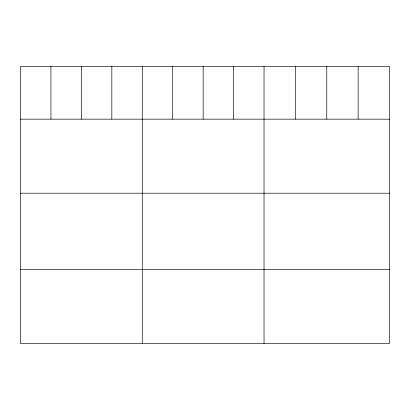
<?xml version="1.0" encoding="UTF-8"?>
<svg xmlns="http://www.w3.org/2000/svg" width="410" height="410" viewBox="0 0 410 410"><rect width="100%" height="100%" fill="white"/><g stroke="black" fill="none" stroke-linecap="round" stroke-linejoin="round"><path stroke-width="0.61" d="M389.5 119.166L389.5 343.539L20.5 343.539L20.5 66.461L389.5 66.461L389.5 119.166L20.5 119.166M20.5 193.207L389.5 193.207M20.5 269.498L389.5 269.498M358.135 66.461L358.135 119.166M326.77 66.461L326.77 119.166M295.405 66.461L295.405 119.166M264.04 66.461L264.04 343.539M233.597 66.461L233.597 119.166M203.155 66.461L203.155 119.166M172.712 66.461L172.712 119.166M142.27 66.461L142.27 343.539M111.827 66.461L111.827 119.166M81.385 66.461L81.385 119.166M50.942 66.461L50.942 119.166"/></g></svg>
